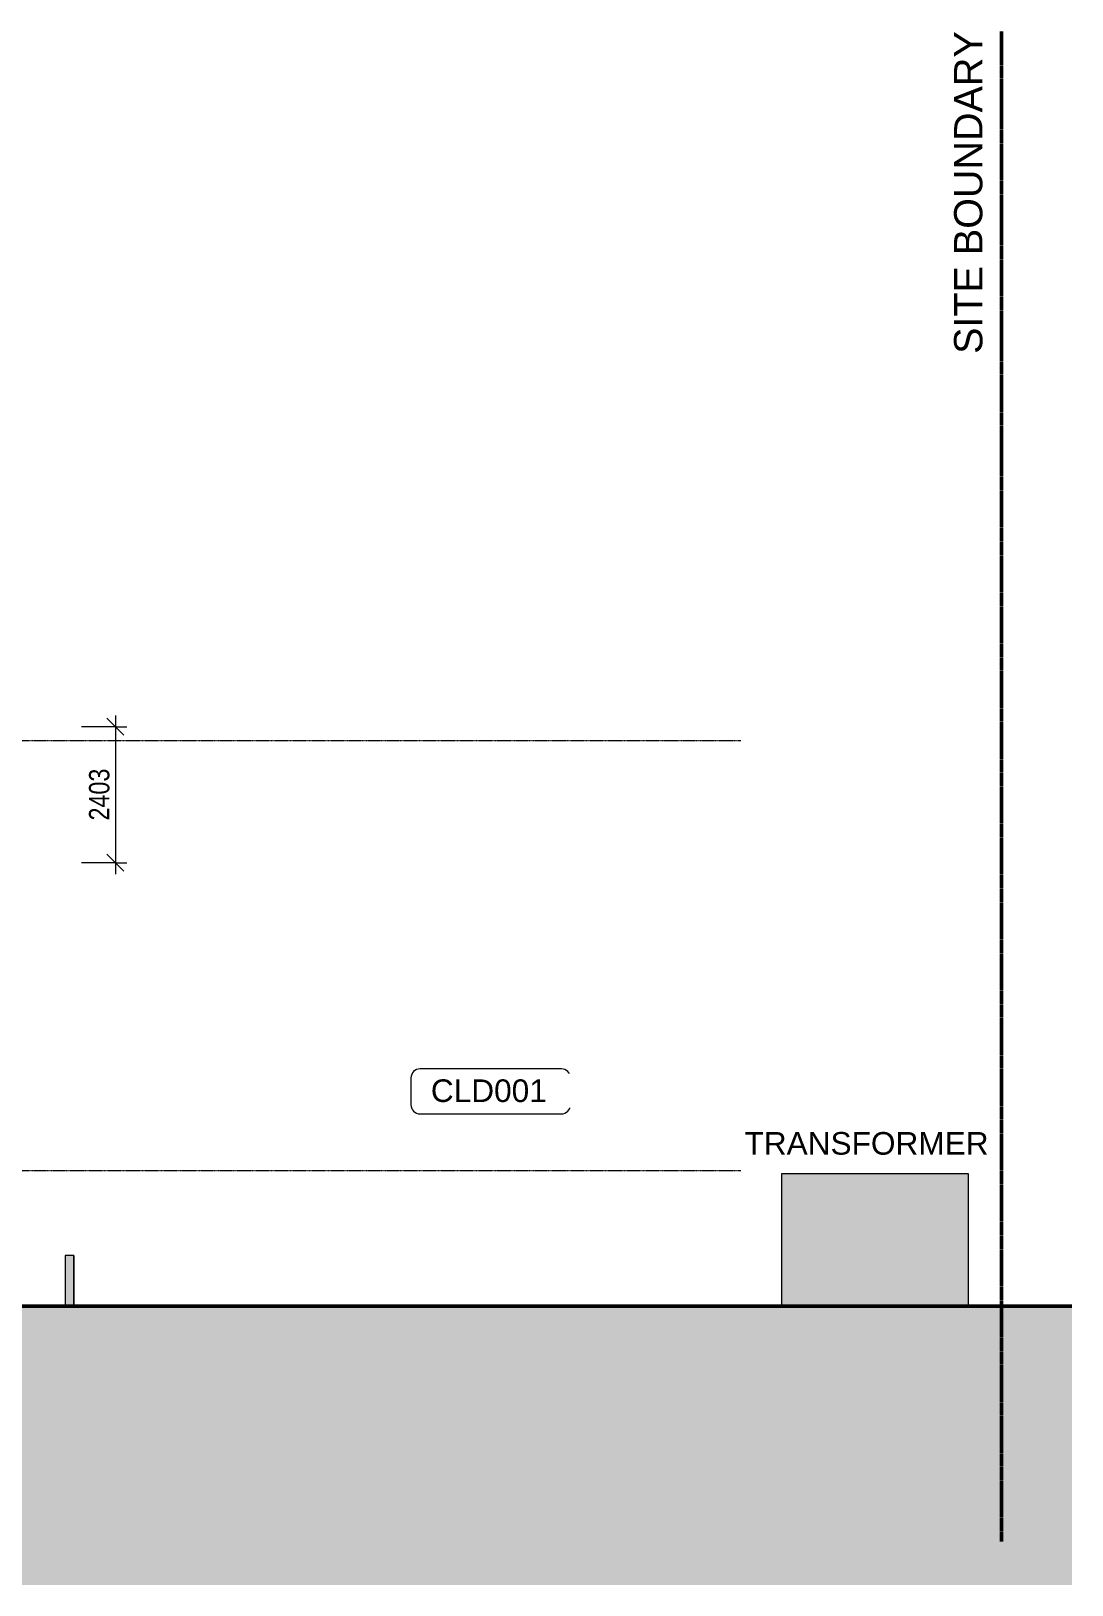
# Model space of a CAD drawing. Header units: millimetres. Extents: x 902415 to 1199587, y -3757 to 35605.
# Drawn here: x 1025163 to 1043561, y 275 to 27743 of the extents above; entities that cross this region are included whole.
import ezdxf

# ---------------------------------------------------------------- set-up
doc = ezdxf.new("R2010")
doc.units = ezdxf.units.MM
doc.linetypes.add('AEC_Center', pattern=[24, 12, -4, 4, -4])
doc.linetypes.add('BOUNDARY', pattern=[16, 10, -3, 0, -3])
for name, color, linetype, lineweight in [('A-ANNO-DIMS', 211, 'Continuous', 5), ('A-ANNO-DIMS-200', 211, 'Continuous', 5), ('A-ANNO-KEYN', 231, 'Continuous', 5), ('A-DETL', 90, 'Continuous', 18), ('A-DETL-GENF', 92, 'Continuous', 5), ('A-FLOR-LEVL', 51, 'Continuous', 5), ('A-GENM', 13, 'Continuous', 5), ('G-ANNO-TEXT', 231, 'Continuous', 5), ('Q-SPCQ', 91, 'Continuous', 5)]:
    doc.layers.add(name, color=color, linetype=linetype, lineweight=lineweight)
doc.styles.add('Arial', font='arial.ttf', dxfattribs={"height": 500})
doc.styles.add('Arial Narrow_3', font='ARIALN.TTF', dxfattribs={"height": 360})
doc.styles.add('Arial_1', font='arial.ttf', dxfattribs={"height": 400})
doc.dimstyles.new('1_8-CON-Diagonal-_mm_', dxfattribs={"dimscale": 304.8, "dimtxt": 368.435151, "dimasz": 0.984252, "dimexe": 0.656168, "dimexo": 0.0625, "dimgap": 0, "dimtad": 1, "dimdec": 0, "dimzin": 0, "dimdsep": 46, "dimtxsty": 'Arial Narrow_3', "dimblk1": 'OBLIQUE', "dimblk2": 'OBLIQUE', "dimsah": 1, "dimcen": 0.09, "dimdle": 0.656168, "dimazin": 0, "dimtfac": 1, "dimtdec": 4, "dimtix": 1, "dimtmove": 0, "dimatfit": 3, "dimfxl": 1.968504, "dimfxlon": 1, "dimtvp": 1, "dimtolj": 1, "dimtzin": 0, "dimlwd": 13, "dimlwe": 13, "dimarcsym": 2})

# ---------------------------------------------------------------- blocks, each defined once
blk = doc.blocks.new('Generic Models 3 - Generic Models 2-971299-North - Grids A')
at = {"layer": 'A-GENM'}
blk.add_hatch(color=256, dxfattribs=at).paths.add_polyline_path([(1041456, 5200), (1041726, 5200), (1041726, 7547), (1038435, 7547), (1038435, 5200), (1039350, 5200)])
for p, q in [((1038435, 7547), (1041726, 7547)), ((1038435, 5200), (1038435, 7547)), ((1041726, 7547), (1041726, 5200))]:
    blk.add_line(p, q, dxfattribs=at)
blk = doc.blocks.new('Bollard_Typical - 150mm Diameter - BOL001 _fixed_-V52-North - Grids A')
at = {"layer": 'Q-SPCQ'}
blk.add_hatch(color=256, dxfattribs=at).paths.add_polyline_path([(1025771, 5200), (1025918, 5200), (1025918, 6100), (1025768, 6100), (1025770, 5200), (1025771, 5200)])
at = {"layer": 'Q-SPCQ', "lineweight": 18}
for p, q in [((1025768, 6100), (1025768, 5200)), ((1025918, 6100), (1025768, 6100)), ((1025918, 5200), (1025918, 6100)), ((1025918, 6100), (1025918, 6100))]:
    blk.add_line(p, q, dxfattribs=at)
blk = doc.blocks.new('Bollard_Typical - 150mm Diameter - BOL001 _fixed_-V53-North - Grids A')
at = {"layer": 'Q-SPCQ', "lineweight": 18}
for p in [(1025919, 5200), (1025919, 6100)]:
    blk.add_line(p, (1025919, 6100), dxfattribs=at)
blk = doc.blocks.new('T-Keynote-ANZRS - Keynote Value _2mm Opaque_ box-1903833-North - Grids A')
at = {"layer": 'A-ANNO-KEYN'}
for p, q in [((992771, 11268), (990272, 11268)), ((990112, 11108), (990112, 10633)), ((992931, 10633), (992931, 11108)), ((990272, 10473), (992771, 10473))]:
    blk.add_line(p, q, dxfattribs=at)
for centre, start, end in [((990272, 11108), 90, 180), ((992771, 11108), 0, 90), ((990272, 10633), 180, 270), ((992771, 10633), 270, 360)]:
    blk.add_arc(centre, 160, start, end, dxfattribs=at)
blk = doc.blocks.new('DIMBLOCK1-North - Grids A')
at = {"layer": 'A-ANNO-DIMS-200', "lineweight": 13}
for p, q in [((1026653, 15445), (1026053, 15445)), ((1026653, 15445), (1026503, 15595)), ((1026653, 15645), (1026653, 12842)), ((1026653, 15445), (1026803, 15295)), ((1026653, 15445), (1026853, 15445)), ((1026653, 13042), (1026503, 13192)), ((1026653, 13042), (1026053, 13042)), ((1026653, 13042), (1026803, 12892)), ((1026653, 13042), (1026853, 13042))]:
    blk.add_line(p, q, dxfattribs=at)
at = {"layer": 'A-ANNO-DIMS-200', "color": 0, "lineweight": 13, "insert": (1026187, 13788), "char_height": 360, "width": 1094.78, "attachment_point": 1, "rotation": 90, "line_spacing_factor": 0.974696, "style": 'Arial Narrow_3'}
blk.add_mtext('2403', dxfattribs=at)
blk = doc.blocks.new('_Oblique')
at = {"color": 0, "linetype": 'ByBlock', "lineweight": -2}
blk.add_line((-0.5, -0.5), (0.5, 0.5), dxfattribs=at)

msp = doc.modelspace()

# ---------------------------------------------------------------- hatches: boundary and pattern name
at = {"layer": 'A-DETL-GENF'}
msp.add_hatch(color=7, dxfattribs=at).paths.add_polyline_path([(911282.2, 275.1), (1031734.5, 275.1), (1031734.5, 275.1), (1034503.4, 275.1), (1034503.4, 275.1), (1043561.4, 275.1), (1043561.4, 5200), (911282.2, 5200), (911282.2, 2942.3)])

# ---------------------------------------------------------------- linework, layer by layer
at = {"layer": 'A-DETL', "linetype": 'BOUNDARY', "lineweight": 50}
msp.add_line((1042315.9, 1045.5), (1042315.9, 27743.2), dxfattribs=at)
at = {"layer": 'A-DETL', "lineweight": 50}
msp.add_line((1043561.4, 5200), (911282.2, 5200), dxfattribs=at)
at = {"layer": 'A-FLOR-LEVL', "linetype": 'AEC_Center'}
for p, q in [((903214.7, 15200), (1037708.1, 15200)), ((903214.7, 7600), (1037708.1, 7600)), ((903214.7, 5200), (1037708.1, 5200))]:
    msp.add_line(p, q, dxfattribs=at)

# ---------------------------------------------------------------- block references
at = {"layer": 'A-ANNO-KEYN'}
msp.add_blockref('T-Keynote-ANZRS - Keynote Value _2mm Opaque_ box-1903833-North - Grids A', (41766.3, -1870.9), dxfattribs=at)
at = {"layer": 'A-GENM'}
msp.add_blockref('Generic Models 3 - Generic Models 2-971299-North - Grids A', (0, 0), dxfattribs=at)
at = {"layer": 'Q-SPCQ'}
for name, p in [('Bollard_Typical - 150mm Diameter - BOL001 _fixed_-V52-North - Grids A', (0, 0)), ('Bollard_Typical - 150mm Diameter - BOL001 _fixed_-V53-North - Grids A', (0, 0)), ('Bollard_Typical - 150mm Diameter - BOL001 _fixed_-V53-North - Grids A', (0.6, 0)), ('Bollard_Typical - 150mm Diameter - BOL001 _fixed_-V53-North - Grids A', (1.3, 0)), ('Bollard_Typical - 150mm Diameter - BOL001 _fixed_-V53-North - Grids A', (1.9, 0)), ('Bollard_Typical - 150mm Diameter - BOL001 _fixed_-V53-North - Grids A', (2.8, 0))]:
    msp.add_blockref(name, p, dxfattribs=at)

# ---------------------------------------------------------------- texts
at = {"layer": 'G-ANNO-TEXT', "color": 7, "insert": (1041478.4, 22036.3), "char_height": 500, "width": 6910.546, "attachment_point": 1, "rotation": 90, "style": 'Arial'}
msp.add_mtext('SITE BOUNDARY', dxfattribs=at)
at = {"layer": 'G-ANNO-TEXT', "color": 7, "insert": (1037773.4, 8280.9), "char_height": 400, "width": 5307.171, "attachment_point": 1, "style": 'Arial_1'}
msp.add_mtext('TRANSFORMER', dxfattribs=at)

# ---------------------------------------------------------------- dimensions: what is measured, and where the dimension line sits
at = {"layer": 'A-ANNO-DIMS', "lineweight": 13}
dim = msp.add_linear_dim(base=(1026652.7, 13042.4), p1=(1026052.7, 15445.3), p2=(1026052.7, 13042.4), angle=90, dimstyle='1_8-CON-Diagonal-_mm_', override={"dimpost": '<>', "dimfxl": 2402.853189}, dxfattribs=at)
dim.commit()
dim.dimension.update_dxf_attribs({"geometry": 'DIMBLOCK1-North - Grids A', "text_midpoint": (1026468.9, 14243.9)})

# ---------------------------------------------------------------- next in the draw order: texts
at = {"layer": 'A-ANNO-KEYN', "insert": (1032229.6, 9211.7), "char_height": 400, "width": 2533.332, "attachment_point": 1, "style": 'Arial_1', "bg_fill": 3, "box_fill_scale": 1.25, "bg_fill_color": 256, "bg_fill_true_color": 13158600, "bg_fill_transparency": 0}
msp.add_mtext('CLD001', dxfattribs=at)

doc.saveas('drawing.dxf')
